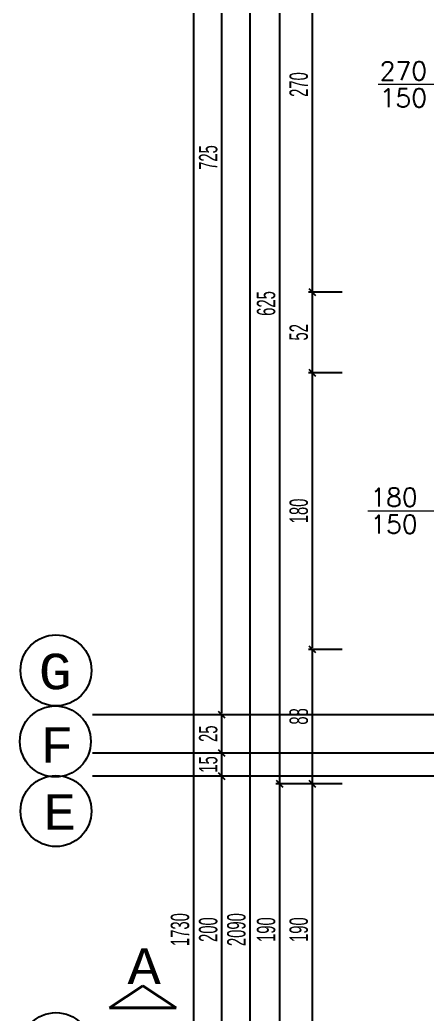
# Model space of a CAD drawing. Header units: inches. Extents: x -7543 to -822, y 102837 to 190349.
# Drawn here: x -831.7081 to -831.6551, y 102836.9744 to 102837.1038 of the extents above; entities that cross this region are included whole.
import ezdxf

# ---------------------------------------------------------------- set-up
doc = ezdxf.new("R2010")
doc.units = ezdxf.units.IN
doc.header["$MEASUREMENT"] = 0
doc.linetypes.add('DASHDOTX2', pattern=[2, 1, -0.5, 0, -0.5])
for name, color, linetype, lineweight in [('AKS', 1, 'Continuous', 25), ('ICOL', 55, 'Continuous', 25), ('KESİT', 7, 'Continuous', 40)]:
    doc.layers.add(name, color=color, linetype=linetype, lineweight=lineweight)
doc.layers.add('PENCERE', color=7, linetype='Continuous', lineweight=18, true_color=0xffb360)
doc.styles.add('ISIM', font='monos.ttf', dxfattribs={"width": 1.1, "height": 200})
doc.styles.add('OLCU', font='tromand.shx', dxfattribs={"width": 0.6, "height": 12})
doc.styles.add('TXTX', font='TXTX')

# ---------------------------------------------------------------- blocks, each defined once
blk = doc.blocks.new('D')
at = {"layer": 'ICOL'}
for p, q in [((2.83, 2.83), (-2.83, -2.83)), ((0, 3), (0, -25))]:
    blk.add_line(p, q, dxfattribs=at)
blk = doc.blocks.new('E')
at = {"layer": 'ICOL'}
for p, q in [((0, -3), (0, 25)), ((-2.83, -2.83), (2.83, 2.83))]:
    blk.add_line(p, q, dxfattribs=at)

msp = doc.modelspace()

# ---------------------------------------------------------------- linework, layer by layer
at = {"layer": 'AKS', "linetype": 'DASHDOTX2', "ltscale": 10}
for p, q in [((-831.69866, 102837.01343), (-831.32806, 102837.01343)), ((-831.69866, 102837.00843), (-831.32806, 102837.00843)), ((-831.70701, 102837.00692), (-831.70701, 102837.00692)), ((-831.69866, 102837.00543), (-831.32806, 102837.00543))]:
    msp.add_line(p, q, dxfattribs=at)
at = {"layer": 'AKS', "color": 0}
for centre in [(-831.70342, 102837.01917), (-831.7035, 102837.00992), (-831.70342, 102837.00086), (-831.70342, 102836.97)]:
    msp.add_circle(centre, 0.00462, dxfattribs=at)
at = {"layer": 'ICOL'}
for p, q in [((-831.67819, 102837.19427), (-831.67819, 102836.77659)), ((-831.68553, 102837.15827), (-831.68553, 102836.81259)), ((-831.68186, 102837.15827), (-831.68186, 102837.01359)), ((-831.67432, 102837.12927), (-831.67432, 102837.00459)), ((-831.67007, 102837.12227), (-831.67007, 102837.06859)), ((-831.67007, 102837.06827), (-831.67007, 102837.05809)), ((-831.67007, 102837.05777), (-831.67007, 102837.02209)), ((-831.67007, 102837.02177), (-831.67007, 102837.00459)), ((-831.68186, 102837.01327), (-831.68186, 102837.00859)), ((-831.68186, 102837.00827), (-831.68186, 102837.00559)), ((-831.68186, 102837.00527), (-831.68186, 102836.96559)), ((-831.67432, 102837.00427), (-831.67432, 102836.96659)), ((-831.67007, 102837.00427), (-831.67007, 102836.96659))]:
    msp.add_line(p, q, dxfattribs=at)
at = {"layer": 'KESİT'}
for p, q in [((-831.69211, 102836.97811), (-831.69645, 102836.97523)), ((-831.69211, 102836.97811), (-831.68776, 102836.97523)), ((-831.69645, 102836.97523), (-831.68776, 102836.97523))]:
    msp.add_line(p, q, dxfattribs=at)
at = {"layer": 'PENCERE'}
for p, q in [((-831.64638, 102837.09543), (-831.66145, 102837.09543)), ((-831.66283, 102837.03993), (-831.64658, 102837.03993))]:
    msp.add_line(p, q, dxfattribs=at)

# ---------------------------------------------------------------- block references
at = {"layer": 'ICOL', "xscale": 0.000155999994603917, "yscale": 0.000155999994603917, "zscale": 0.000155999994603917}
for name, p, rotation in [('D', (-831.67007, 102837.06843), 90), ('E', (-831.67007, 102837.06843), 270), ('D', (-831.67007, 102837.05793), 90), ('E', (-831.67007, 102837.05793), 270), ('D', (-831.67007, 102837.02193), 90), ('E', (-831.67007, 102837.02193), 270), ('D', (-831.68186, 102837.01343), 90), ('E', (-831.68186, 102837.01343), 270), ('D', (-831.68186, 102837.00843), 90), ('E', (-831.68186, 102837.00843), 270), ('D', (-831.68186, 102837.00543), 90), ('E', (-831.68186, 102837.00543), 270), ('D', (-831.67432, 102837.00443), 90), ('E', (-831.67432, 102837.00443), 270), ('D', (-831.67007, 102837.00443), 90), ('E', (-831.67007, 102837.00443), 270)]:
    msp.add_blockref(name, p, dxfattribs=dict(at, rotation=rotation))

# ---------------------------------------------------------------- texts
at = {"layer": 'AKS', "style": 'ISIM', "width": 1.1}
for s, p in [('G', (-831.70567, 102837.01672)), ('F', (-831.70545, 102837.00715)), ('E', (-831.70507, 102836.99843)), ('A', (-831.69409, 102836.97837))]:
    msp.add_text(s, height=0.00462, dxfattribs=at).set_placement(p)
at = {"layer": 'ICOL', "char_height": 0.0024, "attachment_point": 5, "rotation": 90, "style": 'OLCU'}
for s, insert in [('\\A1;270', (-831.6718, 102837.09543)), ('\\A1;725', (-831.68359, 102837.08593)), ('\\A1;625', (-831.67605, 102837.06693)), ('\\A1;52', (-831.6718, 102837.06318)), ('\\A1;180', (-831.6718, 102837.03993)), ('\\A1;88', (-831.6718, 102837.01318)), ('\\A1;25', (-831.68359, 102837.01093)), ('\\A1;15', (-831.68359, 102837.00693)), ('\\A1;1730', (-831.68726, 102836.98543)), ('\\A1;2090', (-831.67992, 102836.98543)), ('\\A1;200', (-831.68359, 102836.98543)), ('\\A1;190', (-831.67605, 102836.98543)), ('\\A1;190', (-831.6718, 102836.98543))]:
    msp.add_mtext(s, dxfattribs=dict(at, insert=insert))
at = {"layer": 'PENCERE', "style": 'TXTX'}
for s, p in [('270', (-831.66127, 102837.096)), ('150', (-831.66127, 102837.09249)), ('180', (-831.66249, 102837.0405)), ('150', (-831.66249, 102837.03699))]:
    msp.add_text(s, height=0.0024, dxfattribs=at).set_placement(p)

doc.saveas('drawing.dxf')
